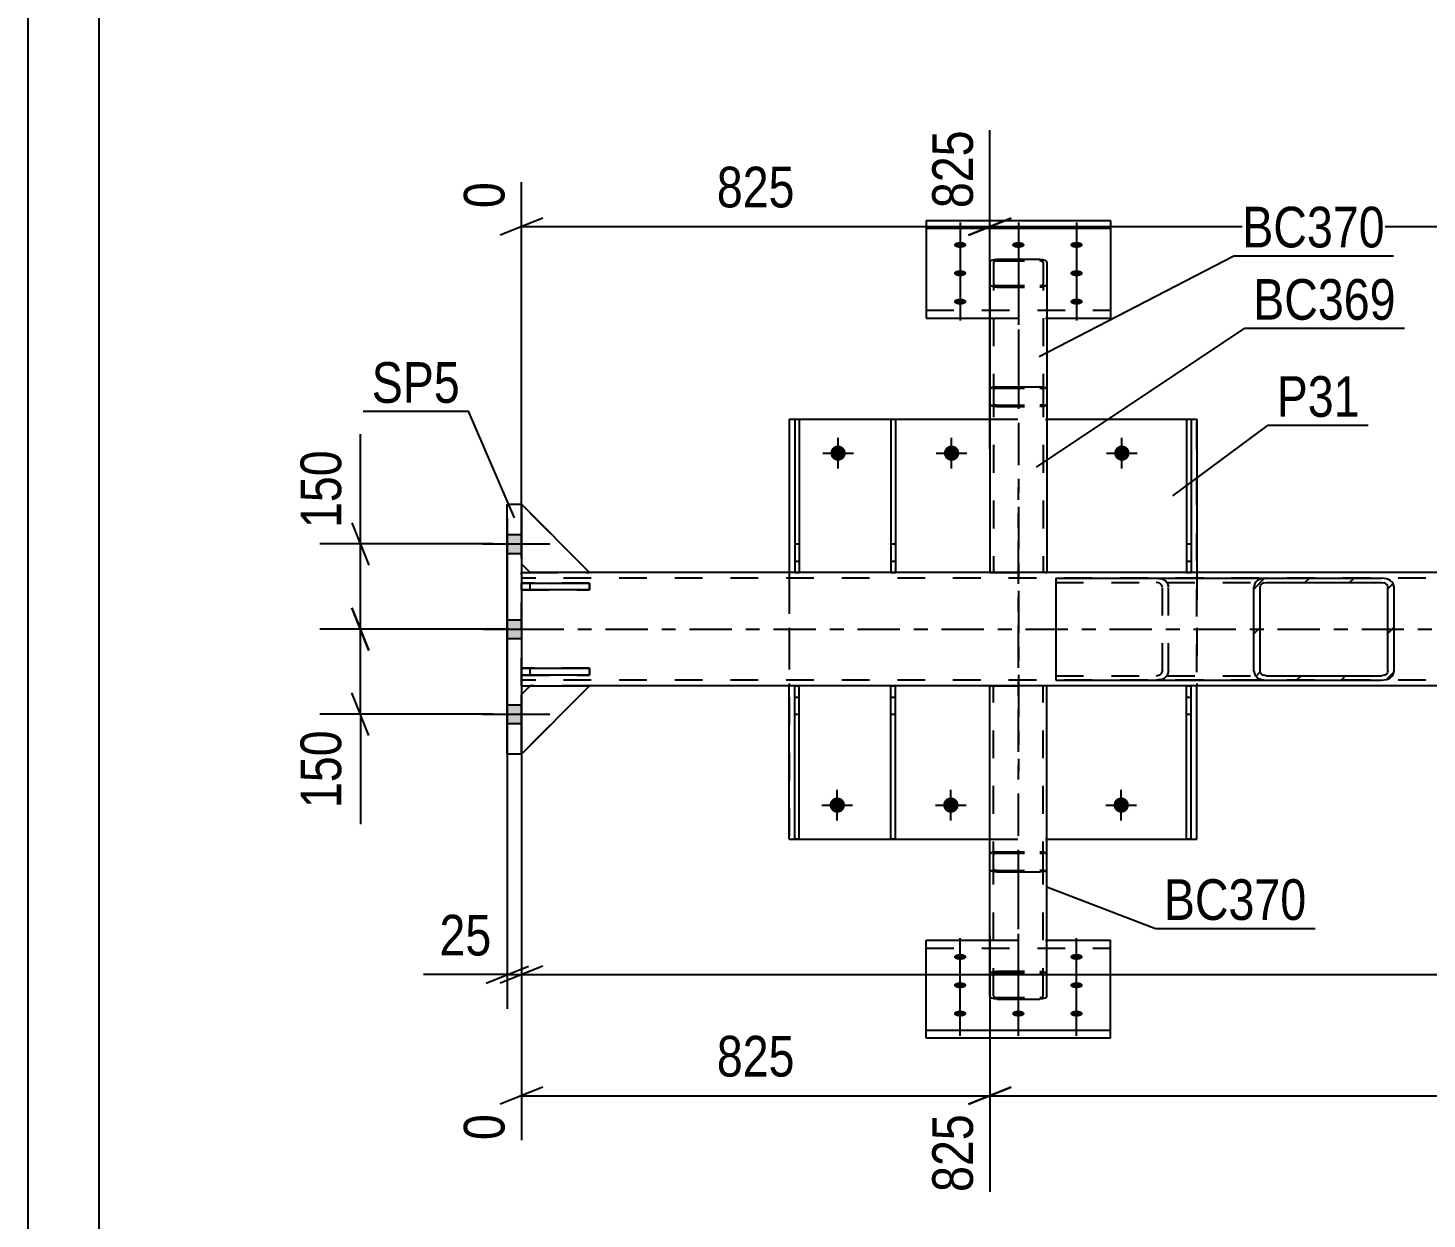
# Model space of a CAD drawing. Header units: millimetres. Extents: x -91 to 750, y -441 to 153.
# Drawn here: x -90.8 to 7.8, y -263 to -179.1 of the extents above; entities that cross this region are included whole.
import ezdxf

# ---------------------------------------------------------------- set-up
doc = ezdxf.new("R2010")
doc.units = ezdxf.units.MM
doc.linetypes.add('DXK_LINE_DOT2', pattern=[3.9198, 1.9599, -1.9599])
doc.linetypes.add('DXK_LINE_DOT3', pattern=[5.9187, 2.979, -0.9799, 0.9799, -0.9799])
doc.styles.add('Arial Narrow', font='ARIALN.TTF', dxfattribs={"height": 0.2})

# ---------------------------------------------------------------- blocks, each defined once
blk = doc.blocks.new('Unknown-761553909-1135')
at = {"color": 5, "linetype": 'Continuous'}
for p, q in [((-90.768, 153.393), (-90.768, -440.607)), ((-85.768, 148.393), (-85.768, -435.607))]:
    blk.add_line(p, q, dxfattribs=at)
blk = doc.blocks.new('Part-761553909-2350 - 2209')
at = {"color": 2, "linetype": 'Continuous'}
for p, q in [((-37.152, -206.64), (-37.152, -206.64)), ((-37.152, -206.64), (-37.152, -217.44)), ((-37.152, -206.64), (-36.752, -206.64)), ((-36.432, -206.64), (-29.973, -206.64)), ((-29.653, -206.64), (-23, -206.64)), ((-19, -206.64), (-9.153, -206.64)), ((-8.833, -206.64), (-8.433, -206.64)), ((-8.433, -206.64), (-8.433, -217.44)), ((-37.152, -236.24), (-37.152, -225.44)), ((-8.433, -236.24), (-8.433, -225.44)), ((-37.152, -236.24), (-37.152, -236.24)), ((-37.152, -236.24), (-36.752, -236.24)), ((-36.432, -236.24), (-29.973, -236.24)), ((-29.653, -236.24), (-23, -236.24)), ((-19, -236.24), (-9.153, -236.24)), ((-8.833, -236.24), (-8.433, -236.24))]:
    blk.add_line(p, q, dxfattribs=at)
at = {"color": 7, "linetype": 'DXK_LINE_DOT2'}
for p, q in [((-37.152, -206.64), (-37.152, -236.24)), ((-37.152, -206.64), (-37.152, -206.64)), ((-36.752, -206.64), (-36.432, -206.64)), ((-29.973, -206.64), (-29.653, -206.64)), ((-23, -206.64), (-19, -206.64)), ((-9.153, -206.64), (-8.833, -206.64)), ((-8.433, -236.24), (-8.433, -206.64)), ((-37.152, -217.44), (-37.152, -225.44)), ((-8.433, -217.44), (-8.433, -225.44)), ((-37.152, -236.24), (-37.152, -236.24)), ((-36.752, -236.24), (-36.432, -236.24)), ((-29.973, -236.24), (-29.653, -236.24)), ((-23, -236.24), (-19, -236.24)), ((-9.153, -236.24), (-8.833, -236.24))]:
    blk.add_line(p, q, dxfattribs=at)
blk = doc.blocks.new('Bolt-761553909-2212 - 2209')
at = {"linetype": 'Continuous'}
for points in [[(-33.702, -208.5, -1), (-33.702, -209.58, -1)], [(-25.702, -208.5, -1), (-25.702, -209.58, -1)], [(-13.702, -208.5, -1), (-13.702, -209.58, -1)]]:
    blk.add_hatch(color=1, dxfattribs=at).paths.add_polyline_path(points)
at = {"color": 1, "linetype": 'Continuous'}
for p, q in [((-33.702, -210.12), (-33.702, -207.96)), ((-25.702, -210.12), (-25.702, -207.96)), ((-13.702, -210.12), (-13.702, -207.96)), ((-34.782, -209.04), (-32.622, -209.04)), ((-26.782, -209.04), (-24.622, -209.04)), ((-14.782, -209.04), (-12.622, -209.04))]:
    blk.add_line(p, q, dxfattribs=at)
blk = doc.blocks.new('Bolt-761553909-2216 - 2209')
at = {"linetype": 'Continuous'}
for points in [[(-56, -216.1), (-56, -214.78), (-57, -214.78), (-57, -216.1)], [(-56, -216.1), (-56, -214.78), (-57, -214.78), (-57, -216.1)], [(-56, -216.1), (-56, -214.78), (-57, -214.78), (-57, -216.1)], [(-56, -216.1), (-56, -214.78), (-57, -214.78), (-57, -216.1)], [(-56, -222.1), (-56, -220.78), (-57, -220.78), (-57, -222.1)], [(-56, -222.1), (-56, -220.78), (-57, -220.78), (-57, -222.1)], [(-56, -228.1), (-56, -226.78), (-57, -226.78), (-57, -228.1)], [(-56, -228.1), (-56, -226.78), (-57, -226.78), (-57, -228.1)], [(-56, -228.1), (-56, -226.78), (-57, -226.78), (-57, -228.1)], [(-56, -228.1), (-56, -226.78), (-57, -226.78), (-57, -228.1)]]:
    blk.add_hatch(color=1, dxfattribs=at).paths.add_polyline_path(points)
at = {"color": 1, "linetype": 'Continuous'}
for p, q in [((-57, -214.78), (-56, -214.78)), ((-57, -214.78), (-56, -214.78)), ((-57, -214.78), (-56, -214.78)), ((-57, -214.78), (-56, -214.78)), ((-58.76, -215.44), (-54, -215.44)), ((-58.76, -215.44), (-54, -215.44)), ((-58.76, -215.44), (-54, -215.44)), ((-58.76, -215.44), (-54, -215.44)), ((-57, -216.1), (-56, -216.1)), ((-57, -216.1), (-56, -216.1)), ((-57, -216.1), (-56, -216.1)), ((-57, -216.1), (-56, -216.1)), ((-58.76, -221.44), (-54, -221.44)), ((-58.76, -221.44), (-54, -221.44)), ((-57, -220.78), (-56, -220.78)), ((-57, -220.78), (-56, -220.78)), ((-57, -222.1), (-56, -222.1)), ((-57, -222.1), (-56, -222.1)), ((-58.76, -227.44), (-54, -227.44)), ((-58.76, -227.44), (-54, -227.44)), ((-58.76, -227.44), (-54, -227.44)), ((-58.76, -227.44), (-54, -227.44)), ((-57, -226.78), (-56, -226.78)), ((-57, -226.78), (-56, -226.78)), ((-57, -226.78), (-56, -226.78)), ((-57, -226.78), (-56, -226.78)), ((-57, -228.1), (-56, -228.1)), ((-57, -228.1), (-56, -228.1)), ((-57, -228.1), (-56, -228.1)), ((-57, -228.1), (-56, -228.1))]:
    blk.add_line(p, q, dxfattribs=at)
blk = doc.blocks.new('Part-761553909-2290 - 2209')
at = {"color": 2, "linetype": 'Continuous'}
for p, q in [((-27.5, -243.366), (-23, -243.366)), ((-27.5, -250.26), (-27.5, -243.366)), ((-19, -243.366), (-14.5, -243.366)), ((-14.5, -250.26), (-14.5, -243.366)), ((-27.5, -249.701), (-14.5, -249.701)), ((-14.5, -250.26), (-27.5, -250.26))]:
    blk.add_line(p, q, dxfattribs=at)
at = {"color": 7, "linetype": 'DXK_LINE_DOT2'}
for p, q in [((-23, -243.366), (-19, -243.366)), ((-27.5, -243.924), (-14.5, -243.924))]:
    blk.add_line(p, q, dxfattribs=at)
blk = doc.blocks.new('Part-761553909-2365 - 2209')
at = {"color": 7, "linetype": 'DXK_LINE_DOT3'}
blk.add_line((-21, -195.059), (-21, -231.44), dxfattribs=at)
at = {"color": 2, "linetype": 'Continuous'}
for p, q in [((-23, -204.538), (-22.963, -204.475)), ((-23, -204.538), (-23, -217.44)), ((-22.963, -204.475), (-22.859, -204.421)), ((-22.859, -204.421), (-22.704, -204.385)), ((-22.704, -204.385), (-22.52, -204.373)), ((-22.52, -204.373), (-19.48, -204.373)), ((-19.48, -204.373), (-19.296, -204.385)), ((-19.296, -204.385), (-19.141, -204.421)), ((-19.141, -204.421), (-19.037, -204.475)), ((-19.037, -204.475), (-19, -204.538)), ((-19, -204.538), (-19, -217.44))]:
    blk.add_line(p, q, dxfattribs=at)
at = {"color": 7, "linetype": 'DXK_LINE_DOT2'}
for p, q in [((-22.742, -204.506), (-22.76, -204.538)), ((-22.76, -204.538), (-22.76, -217.44)), ((-22.69, -204.479), (-22.742, -204.506)), ((-22.612, -204.462), (-22.69, -204.479)), ((-22.52, -204.455), (-22.612, -204.462)), ((-22.52, -204.455), (-19.48, -204.455)), ((-19.388, -204.462), (-19.48, -204.455)), ((-19.31, -204.479), (-19.388, -204.462)), ((-19.258, -204.506), (-19.31, -204.479)), ((-19.24, -204.538), (-19.258, -204.506)), ((-19.24, -204.538), (-19.24, -217.44)), ((-22.963, -205.643), (-23, -205.58)), ((-22.859, -205.696), (-22.963, -205.643)), ((-22.704, -205.732), (-22.859, -205.696)), ((-22.76, -205.58), (-22.742, -205.611)), ((-22.742, -205.611), (-22.69, -205.638)), ((-22.52, -205.744), (-22.704, -205.732)), ((-22.69, -205.638), (-22.612, -205.656)), ((-22.612, -205.656), (-22.52, -205.662)), ((-22.52, -205.662), (-19.48, -205.662)), ((-22.52, -205.744), (-19.48, -205.744)), ((-19.48, -205.662), (-19.388, -205.656)), ((-19.296, -205.732), (-19.48, -205.744)), ((-19.388, -205.656), (-19.31, -205.638)), ((-19.31, -205.638), (-19.296, -205.631)), ((-19.296, -205.631), (-19.258, -205.611)), ((-19.141, -205.696), (-19.296, -205.732)), ((-19.258, -205.611), (-19.24, -205.58)), ((-19.037, -205.643), (-19.141, -205.696)), ((-19, -205.58), (-19.037, -205.643)), ((-23, -217.44), (-19, -217.44))]:
    blk.add_line(p, q, dxfattribs=at)
blk = doc.blocks.new('Part-761553909-2375 - 2209')
at = {"color": 7, "linetype": 'DXK_LINE_DOT3'}
blk.add_line((-21, -247.84), (-21, -211.44), dxfattribs=at)
at = {"color": 2, "linetype": 'Continuous'}
for p, q in [((-23, -238.372), (-23, -225.44)), ((-19, -238.372), (-19, -225.44)), ((-22.963, -238.436), (-23, -238.372)), ((-22.859, -238.491), (-22.963, -238.436)), ((-22.704, -238.527), (-22.859, -238.491)), ((-19.141, -238.491), (-19.296, -238.527)), ((-19.037, -238.436), (-19.141, -238.491)), ((-19, -238.372), (-19.037, -238.436)), ((-22.52, -238.54), (-22.704, -238.527)), ((-22.52, -238.54), (-19.48, -238.54)), ((-19.296, -238.527), (-19.48, -238.54))]:
    blk.add_line(p, q, dxfattribs=at)
at = {"color": 7, "linetype": 'DXK_LINE_DOT2'}
for p, q in [((-23, -225.44), (-19, -225.44)), ((-22.76, -238.372), (-22.76, -225.44)), ((-19.24, -238.372), (-19.24, -225.44)), ((-23, -237.308), (-22.963, -237.243)), ((-22.963, -237.243), (-22.859, -237.189)), ((-22.859, -237.189), (-22.704, -237.152)), ((-22.742, -237.275), (-22.76, -237.308)), ((-22.69, -237.248), (-22.742, -237.275)), ((-22.704, -237.152), (-22.52, -237.14)), ((-22.612, -237.23), (-22.69, -237.248)), ((-22.52, -237.224), (-22.612, -237.23)), ((-22.52, -237.14), (-19.48, -237.14)), ((-22.52, -237.224), (-19.48, -237.224)), ((-19.48, -237.14), (-19.296, -237.152)), ((-19.388, -237.23), (-19.48, -237.224)), ((-19.31, -237.248), (-19.388, -237.23)), ((-19.258, -237.275), (-19.31, -237.248)), ((-19.296, -237.152), (-19.141, -237.189)), ((-19.24, -237.308), (-19.258, -237.275)), ((-19.141, -237.189), (-19.037, -237.243)), ((-19.037, -237.243), (-19, -237.308)), ((-22.76, -238.372), (-22.742, -238.404)), ((-22.742, -238.404), (-22.69, -238.431)), ((-22.69, -238.431), (-22.612, -238.449)), ((-22.612, -238.449), (-22.52, -238.456)), ((-22.52, -238.456), (-19.48, -238.456)), ((-19.48, -238.456), (-19.388, -238.449)), ((-19.388, -238.449), (-19.31, -238.431)), ((-19.31, -238.431), (-19.258, -238.404)), ((-19.258, -238.404), (-19.24, -238.372))]:
    blk.add_line(p, q, dxfattribs=at)
blk = doc.blocks.new('Bolt-761553909-2238 - 2209')
at = {"linetype": 'Continuous'}
for points in [[(-25.1, -194.15), (-25.009, -194.155), (-24.921, -194.169), (-24.841, -194.191), (-24.773, -194.221), (-24.719, -194.257), (-24.682, -194.298), (-24.662, -194.342), (-24.662, -194.387), (-24.682, -194.431), (-24.719, -194.472), (-24.773, -194.508), (-24.841, -194.538), (-24.921, -194.561), (-25.009, -194.574), (-25.1, -194.579), (-25.191, -194.574), (-25.279, -194.561), (-25.359, -194.538), (-25.427, -194.508), (-25.481, -194.472), (-25.518, -194.431), (-25.538, -194.387), (-25.538, -194.342), (-25.518, -194.298), (-25.481, -194.257), (-25.427, -194.221), (-25.359, -194.191), (-25.279, -194.169), (-25.191, -194.155)], [(-21, -194.15), (-20.909, -194.155), (-20.821, -194.169), (-20.741, -194.191), (-20.673, -194.221), (-20.619, -194.257), (-20.582, -194.298), (-20.562, -194.342), (-20.562, -194.387), (-20.582, -194.431), (-20.619, -194.472), (-20.673, -194.508), (-20.741, -194.538), (-20.821, -194.561), (-20.909, -194.574), (-21, -194.579), (-21.091, -194.574), (-21.179, -194.561), (-21.259, -194.538), (-21.327, -194.508), (-21.381, -194.472), (-21.418, -194.431), (-21.438, -194.387), (-21.438, -194.342), (-21.418, -194.298), (-21.381, -194.257), (-21.327, -194.221), (-21.259, -194.191), (-21.179, -194.169), (-21.091, -194.155)], [(-16.9, -194.15), (-16.809, -194.155), (-16.721, -194.169), (-16.641, -194.191), (-16.573, -194.221), (-16.519, -194.257), (-16.482, -194.298), (-16.462, -194.342), (-16.462, -194.387), (-16.482, -194.431), (-16.519, -194.472), (-16.573, -194.508), (-16.641, -194.538), (-16.721, -194.561), (-16.809, -194.574), (-16.9, -194.579), (-16.991, -194.574), (-17.079, -194.561), (-17.159, -194.538), (-17.227, -194.508), (-17.281, -194.472), (-17.318, -194.431), (-17.338, -194.387), (-17.338, -194.342), (-17.318, -194.298), (-17.281, -194.257), (-17.227, -194.221), (-17.159, -194.191), (-17.079, -194.169), (-16.991, -194.155)], [(-25.1, -196.149), (-25.009, -196.154), (-24.921, -196.168), (-24.841, -196.19), (-24.773, -196.22), (-24.719, -196.256), (-24.682, -196.297), (-24.662, -196.341), (-24.662, -196.386), (-24.682, -196.43), (-24.719, -196.471), (-24.773, -196.507), (-24.841, -196.537), (-24.921, -196.56), (-25.009, -196.574), (-25.1, -196.578), (-25.191, -196.574), (-25.279, -196.56), (-25.359, -196.537), (-25.427, -196.507), (-25.481, -196.471), (-25.518, -196.43), (-25.538, -196.386), (-25.538, -196.341), (-25.518, -196.297), (-25.481, -196.256), (-25.427, -196.22), (-25.359, -196.19), (-25.279, -196.168), (-25.191, -196.154)], [(-16.9, -196.149), (-16.809, -196.154), (-16.721, -196.168), (-16.641, -196.19), (-16.573, -196.22), (-16.519, -196.256), (-16.482, -196.297), (-16.462, -196.341), (-16.462, -196.386), (-16.482, -196.43), (-16.519, -196.471), (-16.573, -196.507), (-16.641, -196.537), (-16.721, -196.56), (-16.809, -196.574), (-16.9, -196.578), (-16.991, -196.574), (-17.079, -196.56), (-17.159, -196.537), (-17.227, -196.507), (-17.281, -196.471), (-17.318, -196.43), (-17.338, -196.386), (-17.338, -196.341), (-17.318, -196.297), (-17.281, -196.256), (-17.227, -196.22), (-17.159, -196.19), (-17.079, -196.168), (-16.991, -196.154)], [(-25.1, -198.148), (-25.009, -198.153), (-24.921, -198.167), (-24.841, -198.189), (-24.773, -198.219), (-24.719, -198.256), (-24.682, -198.297), (-24.662, -198.34), (-24.662, -198.385), (-24.682, -198.429), (-24.719, -198.47), (-24.773, -198.506), (-24.841, -198.536), (-24.921, -198.559), (-25.009, -198.573), (-25.1, -198.577), (-25.191, -198.573), (-25.279, -198.559), (-25.359, -198.536), (-25.427, -198.506), (-25.481, -198.47), (-25.518, -198.429), (-25.538, -198.385), (-25.538, -198.34), (-25.518, -198.297), (-25.481, -198.256), (-25.427, -198.219), (-25.359, -198.189), (-25.279, -198.167), (-25.191, -198.153)], [(-16.9, -198.148), (-16.809, -198.153), (-16.721, -198.167), (-16.641, -198.189), (-16.573, -198.219), (-16.519, -198.256), (-16.482, -198.297), (-16.462, -198.34), (-16.462, -198.385), (-16.482, -198.429), (-16.519, -198.47), (-16.573, -198.506), (-16.641, -198.536), (-16.721, -198.559), (-16.809, -198.573), (-16.9, -198.577), (-16.991, -198.573), (-17.079, -198.559), (-17.159, -198.536), (-17.227, -198.506), (-17.281, -198.47), (-17.318, -198.429), (-17.338, -198.385), (-17.338, -198.34), (-17.318, -198.297), (-17.281, -198.256), (-17.227, -198.219), (-17.159, -198.189), (-17.079, -198.167), (-16.991, -198.153)]]:
    blk.add_hatch(color=1, dxfattribs=at).paths.add_polyline_path(points)
at = {"color": 1, "linetype": 'Continuous'}
for p, q in [((-25.1, -192.793), (-25.1, -195.692)), ((-21, -192.793), (-21, -195.692)), ((-16.9, -192.793), (-16.9, -195.692)), ((-25.1, -194.792), (-25.1, -197.691)), ((-16.9, -194.792), (-16.9, -197.691)), ((-25.1, -196.791), (-25.1, -199.69)), ((-16.9, -196.791), (-16.9, -199.69))]:
    blk.add_line(p, q, dxfattribs=at)
at = {"color": 1, "linetype": 'DXK_LINE_DOT2'}
blk.add_line((-21, -196.791), (-21, -199.69), dxfattribs=at)
blk = doc.blocks.new('Part-761553909-2239 - 2209')
at = {"linetype": 'Continuous'}
h = blk.add_hatch(dxfattribs=at)
h.set_pattern_fill('', scale=0.7, style=0, pattern_type=0)
h.set_pattern_definition([(45, (4.9288, -224.9909), (-1.57154, 1.57154), [])])
h.paths.add_polyline_path([(4.593, -225.04), (4.929, -224.991), (5.214, -224.852), (5.404, -224.645), (5.471, -224.4), (5.471, -218.48), (5.404, -218.235), (5.214, -218.027), (4.929, -217.888), (4.593, -217.84), (-3.534, -217.84), (-3.87, -217.888), (-4.155, -218.027), (-4.346, -218.235), (-4.413, -218.48), (-4.413, -224.4), (-4.346, -224.645), (-4.155, -224.852), (-3.87, -224.991), (-3.534, -225.04)])
h.paths.add_polyline_path([(-3.702, -224.695), (-3.845, -224.626), (-3.94, -224.522), (-3.973, -224.4), (-3.973, -218.48), (-3.94, -218.357), (-3.845, -218.253), (-3.702, -218.184), (-3.534, -218.16), (4.593, -218.16), (4.761, -218.184), (4.903, -218.253), (4.998, -218.357), (5.032, -218.48), (5.032, -224.4), (4.998, -224.522), (4.903, -224.626), (4.761, -224.695), (4.593, -224.72), (-3.534, -224.72)])
at = {"color": 2, "linetype": 'Continuous'}
for p, q in [((-18.359, -217.84), (-18.359, -225.04)), ((-18.359, -217.84), (-3.534, -217.84)), ((-4.346, -218.235), (-4.413, -218.48)), ((-4.413, -224.4), (-4.413, -218.48)), ((-3.973, -218.48), (-3.94, -218.357)), ((-3.973, -224.4), (-3.973, -218.48)), ((-3.534, -217.84), (-3.87, -217.888)), ((-3.702, -218.184), (-3.534, -218.16)), ((-3.534, -217.84), (4.593, -217.84)), ((-3.534, -218.16), (4.593, -218.16)), ((4.929, -217.888), (4.593, -217.84)), ((4.593, -218.16), (4.761, -218.184)), ((4.998, -218.357), (5.032, -218.48)), ((5.032, -224.4), (5.032, -218.48)), ((5.471, -218.48), (5.404, -218.235)), ((5.471, -224.4), (5.471, -218.48)), ((-4.413, -224.4), (-4.346, -224.645)), ((-3.94, -224.522), (-3.973, -224.4)), ((-3.534, -224.72), (-3.702, -224.695)), ((4.761, -224.695), (4.593, -224.72)), ((5.032, -224.4), (4.998, -224.522)), ((5.404, -224.645), (5.471, -224.4)), ((-18.359, -225.04), (-3.534, -225.04)), ((-3.87, -224.991), (-3.534, -225.04)), ((-3.534, -224.72), (4.593, -224.72)), ((-3.534, -225.04), (4.593, -225.04)), ((4.593, -225.04), (4.929, -224.991))]:
    blk.add_line(p, q, dxfattribs=at)
at = {"color": 7, "linetype": 'DXK_LINE_DOT2'}
for p, q in [((-18.359, -218.16), (4.593, -218.16)), ((-11.293, -217.84), (-10.957, -217.888)), ((-11.125, -218.184), (-11.293, -218.16)), ((-10.854, -218.48), (-10.887, -218.357)), ((-10.854, -224.4), (-10.854, -218.48)), ((-10.481, -218.235), (-10.414, -218.48)), ((-10.414, -224.4), (-10.414, -218.48)), ((-3.534, -217.84), (4.593, -217.84)), ((-11.293, -224.72), (-11.125, -224.695)), ((-10.887, -224.522), (-10.854, -224.4)), ((-10.414, -224.4), (-10.481, -224.645)), ((-18.359, -224.72), (4.593, -224.72)), ((-10.957, -224.991), (-11.293, -225.04)), ((-3.534, -225.04), (4.593, -225.04))]:
    blk.add_line(p, q, dxfattribs=at)
for centre, radius, start, end in [((-11.226, -218.572), 0.401, 32.41045, 75.44527), ((-11.158, -218.664), 0.802, 32.41045, 75.44527), ((-11.226, -224.307), 0.401, 284.55473, 327.58955), ((-11.158, -224.215), 0.802, 284.55473, 327.58955)]:
    blk.add_arc(centre, radius, start, end, dxfattribs=at)
at = {"color": 2, "linetype": 'Continuous'}
for centre, radius, start, end in [((-3.669, -218.664), 0.802, 104.55473, 147.58955), ((-3.601, -218.572), 0.401, 104.55473, 147.58955), ((4.66, -218.572), 0.401, 32.41045, 75.44527), ((4.727, -218.664), 0.802, 32.41045, 75.44527), ((-3.669, -224.215), 0.802, 212.41045, 255.44527), ((-3.601, -224.307), 0.401, 212.41045, 255.44527), ((4.66, -224.307), 0.401, 284.55473, 327.58955), ((4.727, -224.215), 0.802, 284.55473, 327.58955)]:
    blk.add_arc(centre, radius, start, end, dxfattribs=at)
blk = doc.blocks.new('Part-761553909-2399 - 2209')
at = {"color": 7, "linetype": 'DXK_LINE_DOT2'}
for p, q in [((-55.999, -226.04), (-55.399, -225.44)), ((-51.199, -225.44), (-55.999, -230.24)), ((-55.399, -225.44), (-51.199, -225.44)), ((-55.999, -230.24), (-55.999, -226.04))]:
    blk.add_line(p, q, dxfattribs=at)
blk = doc.blocks.new('Part-761553909-2256 - 2209')
at = {"color": 2, "linetype": 'Continuous'}
for p, q in [((-9.153, -236.24), (-9.153, -225.44)), ((-8.833, -236.24), (-8.833, -225.44)), ((-9.153, -227.44), (-8.833, -227.44)), ((-8.833, -236.24), (-9.153, -236.24))]:
    blk.add_line(p, q, dxfattribs=at)
at = {"color": 7, "linetype": 'DXK_LINE_DOT2'}
for p, q in [((-9.153, -225.44), (-8.833, -225.44)), ((-9.153, -226.24), (-8.833, -226.24))]:
    blk.add_line(p, q, dxfattribs=at)
blk = doc.blocks.new('Part-761553909-2312 - 2209')
at = {"color": 2, "linetype": 'Continuous'}
for p, q in [((-57, -212.64), (-56, -212.64)), ((-57, -230.24), (-57, -212.64)), ((-56, -212.64), (-56, -230.24)), ((-56, -230.24), (-57, -230.24))]:
    blk.add_line(p, q, dxfattribs=at)
blk = doc.blocks.new('Part-761553909-2370 - 2209')
at = {"color": 2, "linetype": 'Continuous'}
for p, q in [((-23, -195.613), (-22.963, -195.522)), ((-23, -195.613), (-23, -204.538)), ((-22.963, -195.522), (-22.859, -195.445)), ((-22.859, -195.445), (-22.704, -195.394)), ((-22.704, -195.394), (-22.52, -195.376)), ((-22.52, -195.376), (-19.48, -195.376)), ((-19.48, -195.376), (-19.296, -195.394)), ((-19.296, -195.394), (-19.141, -195.445)), ((-19.141, -195.445), (-19.037, -195.522)), ((-19.037, -195.522), (-19, -195.613)), ((-19, -195.613), (-19, -204.538)), ((-22.963, -204.473), (-23, -204.536)), ((-22.859, -204.419), (-22.963, -204.473)), ((-22.704, -204.383), (-22.859, -204.419)), ((-22.52, -204.371), (-22.704, -204.383)), ((-22.52, -204.371), (-19.48, -204.371)), ((-19.296, -204.383), (-19.48, -204.371)), ((-19.141, -204.419), (-19.296, -204.383)), ((-19.037, -204.473), (-19.141, -204.419)), ((-19, -204.536), (-19.037, -204.473))]:
    blk.add_line(p, q, dxfattribs=at)
at = {"color": 7, "linetype": 'DXK_LINE_DOT2'}
for p, q in [((-22.742, -195.568), (-22.76, -195.613)), ((-22.76, -195.613), (-22.76, -205.581)), ((-22.69, -195.529), (-22.742, -195.568)), ((-22.612, -195.503), (-22.69, -195.529)), ((-22.52, -195.494), (-22.612, -195.503)), ((-22.52, -195.494), (-19.48, -195.494)), ((-19.388, -195.503), (-19.48, -195.494)), ((-19.31, -195.529), (-19.388, -195.503)), ((-19.258, -195.568), (-19.31, -195.529)), ((-19.24, -195.613), (-19.258, -195.568)), ((-19.24, -195.613), (-19.24, -205.581)), ((-22.963, -197.205), (-23, -197.114)), ((-22.76, -197.114), (-22.742, -197.16)), ((-19.258, -197.16), (-19.24, -197.114)), ((-19, -197.114), (-19.037, -197.205)), ((-22.859, -197.282), (-22.963, -197.205)), ((-22.704, -197.334), (-22.859, -197.282)), ((-22.742, -197.16), (-22.69, -197.198)), ((-22.52, -197.352), (-22.704, -197.334)), ((-22.69, -197.198), (-22.612, -197.224)), ((-22.612, -197.224), (-22.52, -197.233)), ((-22.52, -197.233), (-19.48, -197.233)), ((-22.52, -197.352), (-19.48, -197.352)), ((-19.48, -197.233), (-19.388, -197.224)), ((-19.296, -197.334), (-19.48, -197.352)), ((-19.388, -197.224), (-19.31, -197.198)), ((-19.31, -197.198), (-19.296, -197.188)), ((-19.296, -197.188), (-19.258, -197.16)), ((-19.141, -197.282), (-19.296, -197.334)), ((-19.037, -197.205), (-19.141, -197.282)), ((-23, -204.538), (-23, -205.581)), ((-22.76, -204.536), (-22.742, -204.504)), ((-22.742, -204.504), (-22.69, -204.478)), ((-22.69, -204.478), (-22.612, -204.46)), ((-22.612, -204.46), (-22.52, -204.453)), ((-22.52, -204.453), (-19.48, -204.453)), ((-19.48, -204.453), (-19.388, -204.46)), ((-19.388, -204.46), (-19.31, -204.478)), ((-19.31, -204.478), (-19.296, -204.485)), ((-19.296, -204.485), (-19.258, -204.504)), ((-19.258, -204.504), (-19.24, -204.536)), ((-19, -204.538), (-19, -205.581)), ((-23, -205.581), (-22.963, -205.645)), ((-22.963, -205.645), (-22.859, -205.698)), ((-22.859, -205.698), (-22.704, -205.734)), ((-22.742, -205.613), (-22.76, -205.581)), ((-22.69, -205.64), (-22.742, -205.613)), ((-22.704, -205.734), (-22.52, -205.746)), ((-22.612, -205.658), (-22.69, -205.64)), ((-22.52, -205.664), (-22.612, -205.658)), ((-22.52, -205.664), (-19.48, -205.664)), ((-22.52, -205.746), (-19.48, -205.746)), ((-19.388, -205.658), (-19.48, -205.664)), ((-19.48, -205.746), (-19.296, -205.734)), ((-19.31, -205.64), (-19.388, -205.658)), ((-19.258, -205.613), (-19.31, -205.64)), ((-19.296, -205.734), (-19.141, -205.698)), ((-19.24, -205.581), (-19.258, -205.613)), ((-19.141, -205.698), (-19.037, -205.645)), ((-19.037, -205.645), (-19, -205.581))]:
    blk.add_line(p, q, dxfattribs=at)
at = {"color": 7, "linetype": 'DXK_LINE_DOT3'}
blk.add_line((-21, -196.364), (-21, -205.059), dxfattribs=at)
blk = doc.blocks.new('Part-761553909-2380 - 2209')
at = {"color": 7, "linetype": 'DXK_LINE_DOT2'}
for p, q in [((-22.963, -237.24), (-23, -237.304)), ((-23, -238.367), (-23, -237.304)), ((-22.859, -237.186), (-22.963, -237.24)), ((-22.704, -237.149), (-22.859, -237.186)), ((-22.76, -237.304), (-22.742, -237.272)), ((-22.76, -247.284), (-22.76, -237.304)), ((-22.742, -237.272), (-22.69, -237.245)), ((-22.52, -237.137), (-22.704, -237.149)), ((-22.69, -237.245), (-22.612, -237.227)), ((-22.612, -237.227), (-22.52, -237.22)), ((-22.52, -237.137), (-19.48, -237.137)), ((-22.52, -237.22), (-19.48, -237.22)), ((-19.296, -237.149), (-19.48, -237.137)), ((-19.48, -237.22), (-19.388, -237.227)), ((-19.388, -237.227), (-19.31, -237.245)), ((-19.31, -237.245), (-19.258, -237.272)), ((-19.141, -237.186), (-19.296, -237.149)), ((-19.258, -237.272), (-19.24, -237.304)), ((-19.24, -247.284), (-19.24, -237.304)), ((-19.037, -237.24), (-19.141, -237.186)), ((-19, -237.304), (-19.037, -237.24)), ((-19, -238.372), (-19, -237.304)), ((-23, -238.367), (-23, -238.372)), ((-23, -238.372), (-23, -238.367)), ((-23, -238.367), (-22.963, -238.431)), ((-22.963, -238.431), (-22.859, -238.486)), ((-22.859, -238.486), (-22.704, -238.522)), ((-22.742, -238.399), (-22.76, -238.367)), ((-22.69, -238.426), (-22.742, -238.399)), ((-22.612, -238.444), (-22.69, -238.426)), ((-22.52, -238.451), (-22.612, -238.444)), ((-22.52, -238.451), (-19.48, -238.451)), ((-19.388, -238.444), (-19.48, -238.451)), ((-19.31, -238.426), (-19.388, -238.444)), ((-19.258, -238.399), (-19.31, -238.426)), ((-19.296, -238.522), (-19.141, -238.486)), ((-19.24, -238.367), (-19.258, -238.399)), ((-19.141, -238.486), (-19.037, -238.431)), ((-19.037, -238.431), (-19, -238.367)), ((-22.704, -238.522), (-22.52, -238.535)), ((-22.52, -238.535), (-19.48, -238.535)), ((-19.48, -238.535), (-19.296, -238.522)), ((-23, -245.783), (-22.963, -245.692)), ((-22.963, -245.692), (-22.859, -245.616)), ((-22.859, -245.616), (-22.704, -245.564)), ((-22.742, -245.738), (-22.76, -245.783)), ((-22.69, -245.699), (-22.742, -245.738)), ((-22.704, -245.564), (-22.52, -245.546)), ((-22.612, -245.674), (-22.69, -245.699)), ((-22.52, -245.665), (-22.612, -245.674)), ((-22.52, -245.546), (-19.48, -245.546)), ((-22.52, -245.665), (-19.48, -245.665)), ((-19.48, -245.546), (-19.296, -245.564)), ((-19.388, -245.674), (-19.48, -245.665)), ((-19.31, -245.699), (-19.388, -245.674)), ((-19.31, -245.699), (-19.296, -245.71)), ((-19.296, -245.564), (-19.141, -245.616)), ((-19.296, -245.71), (-19.258, -245.738)), ((-19.24, -245.783), (-19.258, -245.738)), ((-19.141, -245.616), (-19.037, -245.692)), ((-19.037, -245.692), (-19, -245.783)), ((-22.76, -247.284), (-22.742, -247.329)), ((-22.742, -247.329), (-22.69, -247.368)), ((-22.69, -247.368), (-22.612, -247.393)), ((-19.388, -247.393), (-19.31, -247.368)), ((-19.31, -247.368), (-19.258, -247.329)), ((-19.258, -247.329), (-19.24, -247.284)), ((-22.612, -247.393), (-22.52, -247.402)), ((-22.52, -247.402), (-19.48, -247.402)), ((-19.48, -247.402), (-19.388, -247.393))]:
    blk.add_line(p, q, dxfattribs=at)
at = {"color": 2, "linetype": 'Continuous'}
for p, q in [((-23, -247.284), (-23, -238.372)), ((-19, -247.284), (-19, -238.372)), ((-22.963, -247.375), (-23, -247.284)), ((-22.859, -247.452), (-22.963, -247.375)), ((-19.037, -247.375), (-19.141, -247.452)), ((-19, -247.284), (-19.037, -247.375)), ((-22.704, -247.503), (-22.859, -247.452)), ((-22.52, -247.521), (-22.704, -247.503)), ((-22.52, -247.521), (-19.48, -247.521)), ((-19.296, -247.503), (-19.48, -247.521)), ((-19.141, -247.452), (-19.296, -247.503))]:
    blk.add_line(p, q, dxfattribs=at)
at = {"color": 7, "linetype": 'DXK_LINE_DOT3'}
blk.add_line((-21, -246.534), (-21, -237.836), dxfattribs=at)
blk = doc.blocks.new('Part-761553909-2387 - 2209')
at = {"color": 7, "linetype": 'DXK_LINE_DOT2'}
for p, q in [((-51.2, -218.2), (-56, -218.2)), ((-56, -218.2), (-56, -218.68)), ((-56, -218.68), (-51.2, -218.68)), ((-55.4, -218.68), (-55.4, -218.2)), ((-51.2, -218.68), (-51.2, -218.2))]:
    blk.add_line(p, q, dxfattribs=at)
blk = doc.blocks.new('Part-761553909-2389 - 2209')
at = {"color": 2, "linetype": 'Continuous'}
for p, q in [((-56, -218.2), (-51.2, -218.2)), ((-56, -218.68), (-56, -218.2)), ((-51.2, -218.68), (-56, -218.68)), ((-51.2, -218.2), (-51.2, -218.68))]:
    blk.add_line(p, q, dxfattribs=at)
at = {"color": 7, "linetype": 'DXK_LINE_DOT2'}
blk.add_line((-55.4, -218.68), (-55.4, -218.2), dxfattribs=at)
blk = doc.blocks.new('Part-761553909-2393 - 2209')
at = {"color": 7, "linetype": 'DXK_LINE_DOT2'}
for p, q in [((-55.999, -226.04), (-55.399, -225.44)), ((-51.199, -225.44), (-55.999, -230.24)), ((-55.399, -225.44), (-51.199, -225.44)), ((-55.999, -230.24), (-55.999, -226.04))]:
    blk.add_line(p, q, dxfattribs=at)
blk = doc.blocks.new('Part-761553909-2396 - 2209')
at = {"color": 2, "linetype": 'Continuous'}
for p, q in [((-55.999, -226.04), (-55.399, -225.44)), ((-51.199, -225.44), (-55.999, -230.24)), ((-55.399, -225.44), (-51.199, -225.44)), ((-55.999, -230.24), (-55.999, -226.04))]:
    blk.add_line(p, q, dxfattribs=at)
blk = doc.blocks.new('Part-761553909-2381 - 2209')
at = {"color": 2, "linetype": 'Continuous'}
for p, q in [((-27.5, -192.635), (-14.5, -192.635)), ((-27.5, -192.635), (-27.5, -199.533)), ((-14.5, -192.635), (-14.5, -199.533)), ((-27.5, -193.194), (-14.5, -193.194)), ((-27.5, -199.533), (-23, -199.533)), ((-19, -199.533), (-14.5, -199.533))]:
    blk.add_line(p, q, dxfattribs=at)
at = {"color": 7, "linetype": 'DXK_LINE_DOT2'}
for p, q in [((-27.5, -198.974), (-14.5, -198.974)), ((-23, -199.533), (-19, -199.533))]:
    blk.add_line(p, q, dxfattribs=at)
blk = doc.blocks.new('Part-761553909-2384 - 2209')
at = {"color": 7, "linetype": 'DXK_LINE_DOT2'}
for p, q in [((-51.199, -217.44), (-55.999, -212.64)), ((-55.999, -212.64), (-55.999, -216.84)), ((-55.999, -216.84), (-55.399, -217.44)), ((-55.399, -217.44), (-51.199, -217.44))]:
    blk.add_line(p, q, dxfattribs=at)
blk = doc.blocks.new('Part-761553909-2388 - 2209')
at = {"color": 7, "linetype": 'DXK_LINE_DOT2'}
for p, q in [((-51.2, -224.2), (-56, -224.2)), ((-56, -224.2), (-56, -224.68)), ((-56, -224.68), (-51.2, -224.68)), ((-55.4, -224.68), (-55.4, -224.2)), ((-51.2, -224.68), (-51.2, -224.2))]:
    blk.add_line(p, q, dxfattribs=at)
blk = doc.blocks.new('Part-761553909-2402 - 2209')
at = {"color": 7, "linetype": 'DXK_LINE_DOT2'}
for p, q in [((-51.199, -217.44), (-55.999, -212.64)), ((-55.999, -212.64), (-55.999, -216.84)), ((-55.999, -216.84), (-55.399, -217.44)), ((-55.399, -217.44), (-51.199, -217.44))]:
    blk.add_line(p, q, dxfattribs=at)
blk = doc.blocks.new('Part-761553909-2405 - 2209')
at = {"color": 2, "linetype": 'Continuous'}
for p, q in [((-51.199, -217.44), (-55.999, -212.64)), ((-55.999, -212.64), (-55.999, -216.84)), ((-55.999, -216.84), (-55.399, -217.44)), ((-51.199, -217.44), (-55.399, -217.44))]:
    blk.add_line(p, q, dxfattribs=at)
blk = doc.blocks.new('Part-761553909-2440 - 2209')
at = {"color": 2, "linetype": 'Continuous'}
for p, q in [((-56, -217.44), (-55.399, -217.44)), ((673.2, -217.44), (-51.199, -217.44)), ((-56, -225.44), (-55.399, -225.44)), ((673.2, -225.44), (-51.199, -225.44))]:
    blk.add_line(p, q, dxfattribs=at)
at = {"color": 7, "linetype": 'DXK_LINE_DOT2'}
for p, q in [((-56, -225.44), (-56, -217.44)), ((-51.199, -217.44), (-55.399, -217.44)), ((678, -217.84), (-56, -217.84)), ((678, -225.04), (-56, -225.04)), ((-51.199, -225.44), (-55.399, -225.44))]:
    blk.add_line(p, q, dxfattribs=at)
at = {"color": 7, "linetype": 'DXK_LINE_DOT3'}
blk.add_line((-56, -221.44), (678, -221.44), dxfattribs=at)
blk = doc.blocks.new('Part-761553909-2450 - 2209')
at = {"color": 2, "linetype": 'Continuous'}
for p, q in [((-56, -224.2), (-51.2, -224.2)), ((-56, -224.68), (-56, -224.2)), ((-51.2, -224.68), (-56, -224.68)), ((-51.2, -224.2), (-51.2, -224.68))]:
    blk.add_line(p, q, dxfattribs=at)
at = {"color": 7, "linetype": 'DXK_LINE_DOT2'}
blk.add_line((-55.4, -224.68), (-55.4, -224.2), dxfattribs=at)
blk = doc.blocks.new('Part-761553909-2455 - 2209')
at = {"color": 2, "linetype": 'Continuous'}
for p, q in [((-29.973, -206.64), (-29.653, -206.64)), ((-29.973, -206.64), (-29.973, -217.44)), ((-29.653, -206.64), (-29.653, -217.44)), ((-29.973, -215.44), (-29.653, -215.44))]:
    blk.add_line(p, q, dxfattribs=at)
at = {"color": 7, "linetype": 'DXK_LINE_DOT2'}
for p, q in [((-29.973, -216.64), (-29.653, -216.64)), ((-29.973, -217.44), (-29.653, -217.44))]:
    blk.add_line(p, q, dxfattribs=at)
blk = doc.blocks.new('Part-761553909-2460 - 2209')
at = {"color": 2, "linetype": 'Continuous'}
for p, q in [((-36.752, -206.64), (-36.432, -206.64)), ((-36.752, -206.64), (-36.752, -217.44)), ((-36.432, -206.64), (-36.432, -217.44)), ((-36.752, -215.44), (-36.432, -215.44))]:
    blk.add_line(p, q, dxfattribs=at)
at = {"color": 7, "linetype": 'DXK_LINE_DOT2'}
for p, q in [((-36.752, -216.64), (-36.432, -216.64)), ((-36.752, -217.44), (-36.432, -217.44))]:
    blk.add_line(p, q, dxfattribs=at)
blk = doc.blocks.new('Part-761553909-2465 - 2209')
at = {"color": 2, "linetype": 'Continuous'}
for p, q in [((-9.153, -206.64), (-8.833, -206.64)), ((-9.153, -206.64), (-9.153, -217.44)), ((-8.833, -206.64), (-8.833, -217.44)), ((-9.153, -215.44), (-8.833, -215.44))]:
    blk.add_line(p, q, dxfattribs=at)
at = {"color": 7, "linetype": 'DXK_LINE_DOT2'}
for p, q in [((-9.153, -216.64), (-8.833, -216.64)), ((-9.153, -217.44), (-8.833, -217.44))]:
    blk.add_line(p, q, dxfattribs=at)
blk = doc.blocks.new('Part-761553909-2470 - 2209')
at = {"color": 2, "linetype": 'Continuous'}
for p, q in [((-29.973, -236.24), (-29.973, -225.44)), ((-29.653, -236.24), (-29.653, -225.44)), ((-29.973, -227.44), (-29.653, -227.44)), ((-29.653, -236.24), (-29.973, -236.24))]:
    blk.add_line(p, q, dxfattribs=at)
at = {"color": 7, "linetype": 'DXK_LINE_DOT2'}
for p, q in [((-29.973, -225.44), (-29.653, -225.44)), ((-29.973, -226.24), (-29.653, -226.24))]:
    blk.add_line(p, q, dxfattribs=at)
blk = doc.blocks.new('Part-761553909-2475 - 2209')
at = {"color": 2, "linetype": 'Continuous'}
for p, q in [((-36.752, -236.24), (-36.752, -225.44)), ((-36.432, -236.24), (-36.432, -225.44)), ((-36.752, -227.44), (-36.432, -227.44)), ((-36.432, -236.24), (-36.752, -236.24))]:
    blk.add_line(p, q, dxfattribs=at)
at = {"color": 7, "linetype": 'DXK_LINE_DOT2'}
for p, q in [((-36.752, -225.44), (-36.432, -225.44)), ((-36.752, -226.24), (-36.432, -226.24))]:
    blk.add_line(p, q, dxfattribs=at)
blk = doc.blocks.new('Bolt-761553909-2498 - 2209')
at = {"linetype": 'Continuous'}
for points in [[(-33.752, -233.3, -1), (-33.752, -234.38, -1)], [(-25.752, -233.3, -1), (-25.752, -234.38, -1)], [(-13.752, -233.3, -1), (-13.752, -234.38, -1)]]:
    blk.add_hatch(color=1, dxfattribs=at).paths.add_polyline_path(points)
at = {"color": 1, "linetype": 'Continuous'}
for p, q in [((-33.752, -234.92), (-33.752, -232.76)), ((-25.752, -234.92), (-25.752, -232.76)), ((-13.752, -234.92), (-13.752, -232.76)), ((-34.832, -233.84), (-32.672, -233.84)), ((-26.832, -233.84), (-24.672, -233.84)), ((-14.832, -233.84), (-12.672, -233.84))]:
    blk.add_line(p, q, dxfattribs=at)
blk = doc.blocks.new('Bolt-761553909-2510 - 2209')
at = {"linetype": 'Continuous'}
for points in [[(-25.1, -244.75), (-25.191, -244.745), (-25.279, -244.731), (-25.359, -244.709), (-25.427, -244.679), (-25.481, -244.643), (-25.518, -244.602), (-25.538, -244.558), (-25.538, -244.513), (-25.518, -244.469), (-25.481, -244.428), (-25.427, -244.392), (-25.359, -244.362), (-25.279, -244.339), (-25.191, -244.326), (-25.1, -244.321), (-25.009, -244.326), (-24.921, -244.339), (-24.841, -244.362), (-24.773, -244.392), (-24.719, -244.428), (-24.682, -244.469), (-24.662, -244.513), (-24.662, -244.558), (-24.682, -244.602), (-24.719, -244.643), (-24.773, -244.679), (-24.841, -244.709), (-24.921, -244.731), (-25.009, -244.745)], [(-16.9, -244.75), (-16.991, -244.745), (-17.079, -244.731), (-17.159, -244.709), (-17.227, -244.679), (-17.281, -244.643), (-17.318, -244.602), (-17.338, -244.558), (-17.338, -244.513), (-17.318, -244.469), (-17.281, -244.428), (-17.227, -244.392), (-17.159, -244.362), (-17.079, -244.339), (-16.991, -244.326), (-16.9, -244.321), (-16.809, -244.326), (-16.721, -244.339), (-16.641, -244.362), (-16.573, -244.392), (-16.519, -244.428), (-16.482, -244.469), (-16.462, -244.513), (-16.462, -244.558), (-16.482, -244.602), (-16.519, -244.643), (-16.573, -244.679), (-16.641, -244.709), (-16.721, -244.731), (-16.809, -244.745)], [(-25.1, -246.748), (-25.191, -246.743), (-25.279, -246.729), (-25.359, -246.707), (-25.427, -246.677), (-25.481, -246.641), (-25.518, -246.6), (-25.538, -246.556), (-25.538, -246.511), (-25.518, -246.467), (-25.481, -246.426), (-25.427, -246.39), (-25.359, -246.36), (-25.279, -246.338), (-25.191, -246.324), (-25.1, -246.319), (-25.009, -246.324), (-24.921, -246.338), (-24.841, -246.36), (-24.773, -246.39), (-24.719, -246.426), (-24.682, -246.467), (-24.662, -246.511), (-24.662, -246.556), (-24.682, -246.6), (-24.719, -246.641), (-24.773, -246.677), (-24.841, -246.707), (-24.921, -246.729), (-25.009, -246.743)], [(-16.9, -246.748), (-16.991, -246.743), (-17.079, -246.729), (-17.159, -246.707), (-17.227, -246.677), (-17.281, -246.641), (-17.318, -246.6), (-17.338, -246.556), (-17.338, -246.511), (-17.318, -246.467), (-17.281, -246.426), (-17.227, -246.39), (-17.159, -246.36), (-17.079, -246.338), (-16.991, -246.324), (-16.9, -246.319), (-16.809, -246.324), (-16.721, -246.338), (-16.641, -246.36), (-16.573, -246.39), (-16.519, -246.426), (-16.482, -246.467), (-16.462, -246.511), (-16.462, -246.556), (-16.482, -246.6), (-16.519, -246.641), (-16.573, -246.677), (-16.641, -246.707), (-16.721, -246.729), (-16.809, -246.743)], [(-25.1, -248.746), (-25.191, -248.742), (-25.279, -248.728), (-25.359, -248.705), (-25.427, -248.675), (-25.481, -248.639), (-25.518, -248.598), (-25.538, -248.554), (-25.538, -248.509), (-25.518, -248.466), (-25.481, -248.425), (-25.427, -248.388), (-25.359, -248.358), (-25.279, -248.336), (-25.191, -248.322), (-25.1, -248.317), (-25.009, -248.322), (-24.921, -248.336), (-24.841, -248.358), (-24.773, -248.388), (-24.719, -248.425), (-24.682, -248.466), (-24.662, -248.509), (-24.662, -248.554), (-24.682, -248.598), (-24.719, -248.639), (-24.773, -248.675), (-24.841, -248.705), (-24.921, -248.728), (-25.009, -248.742)], [(-21, -248.746), (-21.091, -248.742), (-21.179, -248.728), (-21.259, -248.705), (-21.327, -248.675), (-21.381, -248.639), (-21.418, -248.598), (-21.438, -248.554), (-21.438, -248.509), (-21.418, -248.466), (-21.381, -248.425), (-21.327, -248.388), (-21.259, -248.358), (-21.179, -248.336), (-21.091, -248.322), (-21, -248.317), (-20.909, -248.322), (-20.821, -248.336), (-20.741, -248.358), (-20.673, -248.388), (-20.619, -248.425), (-20.582, -248.466), (-20.562, -248.509), (-20.562, -248.554), (-20.582, -248.598), (-20.619, -248.639), (-20.673, -248.675), (-20.741, -248.705), (-20.821, -248.728), (-20.909, -248.742)], [(-16.9, -248.746), (-16.991, -248.742), (-17.079, -248.728), (-17.159, -248.705), (-17.227, -248.675), (-17.281, -248.639), (-17.318, -248.598), (-17.338, -248.554), (-17.338, -248.509), (-17.318, -248.466), (-17.281, -248.425), (-17.227, -248.388), (-17.159, -248.358), (-17.079, -248.336), (-16.991, -248.322), (-16.9, -248.317), (-16.809, -248.322), (-16.721, -248.336), (-16.641, -248.358), (-16.573, -248.388), (-16.519, -248.425), (-16.482, -248.466), (-16.462, -248.509), (-16.462, -248.554), (-16.482, -248.598), (-16.519, -248.639), (-16.573, -248.675), (-16.641, -248.705), (-16.721, -248.728), (-16.809, -248.742)]]:
    blk.add_hatch(color=1, dxfattribs=at).paths.add_polyline_path(points)
at = {"color": 1, "linetype": 'Continuous'}
for p, q in [((-25.1, -246.107), (-25.1, -243.208)), ((-16.9, -246.107), (-16.9, -243.208)), ((-25.1, -248.105), (-25.1, -245.206)), ((-16.9, -248.105), (-16.9, -245.206)), ((-25.1, -250.104), (-25.1, -247.205)), ((-21, -250.104), (-21, -247.205)), ((-16.9, -250.104), (-16.9, -247.205))]:
    blk.add_line(p, q, dxfattribs=at)
at = {"color": 1, "linetype": 'DXK_LINE_DOT2'}
blk.add_line((-21, -246.107), (-21, -243.208), dxfattribs=at)
blk = doc.blocks.new('StraightDimension-761553909-2829 - 2209')
at = {"color": 7, "linetype": 'Continuous'}
for p, q in [((-67.954, -219.94), (-66.754, -222.94)), ((-57, -221.44), (-70.204, -221.44)), ((-67.354, -227.44), (-67.354, -221.44)), ((-66.754, -228.94), (-67.954, -225.94)), ((-58, -227.44), (-70.204, -227.44)), ((-67.354, -227.44), (-67.354, -235.174)), ((-67.354, -227.44), (-67.354, -235.174))]:
    blk.add_line(p, q, dxfattribs=at)
at = {"color": 0}
blk.add_wipeout([(-68.104, -227.965), (-72.304, -227.965), (-72.304, -234.649), (-68.104, -234.649)], dxfattribs=at)
at = {"color": 3, "style": 'Arial Narrow'}
blk.add_text('150', height=2.8633, rotation=90.00021, dxfattribs=at).set_placement((-68.704, -234.049))
blk = doc.blocks.new('StraightDimension-761553909-2532 - 2209')
at = {"color": 7, "linetype": 'Continuous'}
for p, q in [((-23, -243.04), (-23, -261.1)), ((-21.5, -253.716), (-24.5, -254.916)), ((-23, -254.316), (217, -254.316))]:
    blk.add_line(p, q, dxfattribs=at)
blk = doc.blocks.new('StraightDimension-761553909-2544 - 2209')
at = {"color": 7, "linetype": 'Continuous'}
for p, q in [((-55.999, -226.44), (-55.999, -257.444)), ((-23, -243.04), (-23, -261.1)), ((-54.499, -253.716), (-57.499, -254.916)), ((-24.5, -254.916), (-21.5, -253.716)), ((-55.999, -254.316), (-23, -254.316))]:
    blk.add_line(p, q, dxfattribs=at)
at = {"color": 0}
blk.add_wipeout([(-36.158, -253.566), (-36.158, -249.366), (-42.842, -249.366), (-42.842, -253.566)], dxfattribs=at)
at = {"color": 3, "style": 'Arial Narrow'}
blk.add_text('825', height=2.8633, dxfattribs=at).set_placement((-42.242, -252.966))
at = {"color": 0, "linetype": 'Continuous'}
for points in [[(-56.599, -255.016), (-60.799, -255.016), (-60.799, -258.044), (-56.599, -258.044)], [(-23.6, -255.016), (-27.8, -255.016), (-27.8, -261.7), (-23.6, -261.7)]]:
    blk.add_wipeout(points, dxfattribs=at)
at = {"color": 3, "linetype": 'Continuous', "style": 'Arial Narrow'}
for s, height, p in [('0', 2.863, (-57.199, -257.444)), ('825', 2.8633, (-24.2, -261.1))]:
    blk.add_text(s, height=height, rotation=90.00021, dxfattribs=at).set_placement(p)
blk = doc.blocks.new('StraightDimension-761553909-2796 - 2209')
at = {"color": 7, "linetype": 'Continuous'}
for p, q in [((-23, -208.765), (-23, -186.286)), ((-55.999, -216.44), (-55.999, -189.943)), ((-54.499, -192.471), (-57.499, -193.671)), ((-55.999, -193.071), (-23, -193.071)), ((-24.5, -193.671), (-21.5, -192.471))]:
    blk.add_line(p, q, dxfattribs=at)
at = {"color": 0}
blk.add_wipeout([(-36.158, -192.321), (-36.158, -188.121), (-42.842, -188.121), (-42.842, -192.321)], dxfattribs=at)
at = {"color": 3, "style": 'Arial Narrow'}
blk.add_text('825', height=2.8633, dxfattribs=at).set_placement((-42.242, -191.721))
at = {"color": 0, "linetype": 'Continuous'}
for points in [[(-23.6, -185.686), (-27.8, -185.686), (-27.8, -192.371), (-23.6, -192.371)], [(-56.599, -189.343), (-60.799, -189.343), (-60.799, -192.371), (-56.599, -192.371)]]:
    blk.add_wipeout(points, dxfattribs=at)
at = {"color": 3, "linetype": 'Continuous', "style": 'Arial Narrow'}
for s, height, p in [('825', 2.8633, (-24.2, -191.771)), ('0', 2.863, (-57.199, -191.771))]:
    blk.add_text(s, height=height, rotation=90.00021, dxfattribs=at).set_placement(p)
blk = doc.blocks.new('StraightDimension-761553909-2806 - 2209')
at = {"color": 7, "linetype": 'Continuous'}
for p, q in [((-23, -208.765), (-23, -186.286)), ((-21.5, -192.471), (-24.5, -193.671)), ((-23, -193.071), (217, -193.071))]:
    blk.add_line(p, q, dxfattribs=at)
blk = doc.blocks.new('StraightDimension-761553909-2838 - 2209')
at = {"color": 7, "linetype": 'Continuous'}
for p, q in [((-67.354, -215.44), (-67.354, -207.705)), ((-67.354, -215.44), (-67.354, -207.705)), ((-67.954, -213.94), (-66.754, -216.94)), ((-58, -215.44), (-70.204, -215.44)), ((-67.354, -221.44), (-67.354, -215.44)), ((-66.754, -222.94), (-67.954, -219.94)), ((-57, -221.44), (-70.204, -221.44))]:
    blk.add_line(p, q, dxfattribs=at)
at = {"color": 0}
blk.add_wipeout([(-68.104, -208.23), (-72.304, -208.23), (-72.304, -214.915), (-68.104, -214.915)], dxfattribs=at)
at = {"color": 3, "style": 'Arial Narrow'}
blk.add_text('150', height=2.8633, rotation=90.00021, dxfattribs=at).set_placement((-68.704, -214.315))
blk = doc.blocks.new('StraightDimension-761553909-7076 - 2209')
at = {"color": 7, "linetype": 'Continuous'}
for p, q in [((-56, -213.64), (-56, -248.186)), ((-54.5, -245.186), (-57.5, -246.386)), ((-56, -245.786), (678, -245.786))]:
    blk.add_line(p, q, dxfattribs=at)
blk = doc.blocks.new('StraightDimension-761553909-7077 - 2209')
at = {"color": 7, "linetype": 'Continuous'}
for p, q in [((-57, -213.64), (-57, -248.186)), ((-56, -213.64), (-56, -248.186)), ((-58.5, -246.386), (-55.5, -245.186)), ((-54.5, -245.186), (-57.5, -246.386)), ((-57, -245.786), (-62.906, -245.786)), ((-57, -245.786), (-62.906, -245.786)), ((-57, -245.786), (-56, -245.786))]:
    blk.add_line(p, q, dxfattribs=at)
at = {"color": 0}
blk.add_wipeout([(-57.525, -245.036), (-57.525, -240.836), (-62.381, -240.836), (-62.381, -245.036)], dxfattribs=at)
at = {"color": 3, "style": 'Arial Narrow'}
blk.add_text('25', height=2.8633, dxfattribs=at).set_placement((-61.781, -244.436))
blk = doc.blocks.new('Mark-761553909-2361 - 2209')
at = {"color": 30, "linetype": 'Continuous'}
for p, q in [((-19.709, -210.022), (-5.054, -200.238)), ((-5.054, -200.238), (6.194, -200.238))]:
    blk.add_line(p, q, dxfattribs=at)
at = {"color": 0}
blk.add_wipeout([(5.594, -199.638), (5.594, -196.638), (-4.454, -196.638), (-4.454, -199.638)], dxfattribs=at)
blk.add_wipeout([(5.594, -199.638), (5.594, -196.638), (-4.454, -196.638), (-4.454, -199.638)], dxfattribs=at)
at = {"color": 3, "style": 'Arial Narrow'}
blk.add_text('BC369', height=2.8633, dxfattribs=at).set_placement((-4.454, -199.638))
blk = doc.blocks.new('Mark-761553909-2376 - 2209')
at = {"color": 30, "linetype": 'Continuous'}
for p, q in [((-19, -239.595), (-11.348, -242.532)), ((-11.348, -242.532), (-0.099, -242.532))]:
    blk.add_line(p, q, dxfattribs=at)
at = {"color": 0}
blk.add_wipeout([(-0.699, -241.932), (-0.699, -238.932), (-10.748, -238.932), (-10.748, -241.932)], dxfattribs=at)
blk.add_wipeout([(-0.699, -241.932), (-0.699, -238.932), (-10.748, -238.932), (-10.748, -241.932)], dxfattribs=at)
at = {"color": 3, "style": 'Arial Narrow'}
blk.add_text('BC370', height=2.8633, dxfattribs=at).set_placement((-10.748, -241.932))
blk = doc.blocks.new('Mark-761553909-2308 - 2209')
at = {"color": 30, "linetype": 'Continuous'}
for p in [(-67.151, -206.091), (-56.494, -213.587)]:
    blk.add_line(p, (-59.74, -206.091), dxfattribs=at)
at = {"color": 0}
blk.add_wipeout([(-60.34, -205.491), (-60.34, -202.491), (-66.551, -202.491), (-66.551, -205.491)], dxfattribs=at)
blk.add_wipeout([(-60.34, -205.491), (-60.34, -202.491), (-66.551, -202.491), (-66.551, -205.491)], dxfattribs=at)
at = {"color": 3, "style": 'Arial Narrow'}
blk.add_text('SP5', height=2.8633, dxfattribs=at).set_placement((-66.551, -205.491))
blk = doc.blocks.new('Mark-761553909-2346 - 2209')
at = {"color": 30, "linetype": 'Continuous'}
for p, q in [((-10.124, -212.047), (-3.399, -207.078)), ((-3.399, -207.078), (3.649, -207.078))]:
    blk.add_line(p, q, dxfattribs=at)
at = {"color": 0}
blk.add_wipeout([(3.049, -206.478), (3.049, -203.478), (-2.799, -203.478), (-2.799, -206.478)], dxfattribs=at)
blk.add_wipeout([(3.049, -206.478), (3.049, -203.478), (-2.799, -203.478), (-2.799, -206.478)], dxfattribs=at)
at = {"color": 3, "style": 'Arial Narrow'}
blk.add_text('P31', height=2.8633, dxfattribs=at).set_placement((-2.799, -206.478))
blk = doc.blocks.new('Mark-761553909-2366 - 2209')
at = {"color": 30, "linetype": 'Continuous'}
for p, q in [((-19.536, -202.228), (-5.824, -195.141)), ((-5.824, -195.141), (5.425, -195.141))]:
    blk.add_line(p, q, dxfattribs=at)
at = {"color": 0}
blk.add_wipeout([(4.825, -194.541), (4.825, -191.541), (-5.224, -191.541), (-5.224, -194.541)], dxfattribs=at)
blk.add_wipeout([(4.825, -194.541), (4.825, -191.541), (-5.224, -191.541), (-5.224, -194.541)], dxfattribs=at)
at = {"color": 3, "style": 'Arial Narrow'}
blk.add_text('BC370', height=2.8633, dxfattribs=at).set_placement((-5.224, -194.541))

msp = doc.modelspace()

# ---------------------------------------------------------------- block references
for name in ['Unknown-761553909-1135', 'Part-761553909-2381 - 2209', 'Bolt-761553909-2238 - 2209', 'Part-761553909-2365 - 2209', 'Part-761553909-2370 - 2209', 'Part-761553909-2350 - 2209', 'Part-761553909-2460 - 2209', 'Part-761553909-2455 - 2209', 'Part-761553909-2465 - 2209', 'Bolt-761553909-2212 - 2209', 'Part-761553909-2375 - 2209', 'Part-761553909-2312 - 2209', 'Part-761553909-2384 - 2209', 'Part-761553909-2402 - 2209', 'Part-761553909-2405 - 2209', 'Bolt-761553909-2216 - 2209', 'Part-761553909-2440 - 2209', 'Part-761553909-2387 - 2209', 'Part-761553909-2389 - 2209', 'Part-761553909-2239 - 2209', 'Part-761553909-2388 - 2209', 'Part-761553909-2450 - 2209', 'Part-761553909-2399 - 2209', 'Part-761553909-2393 - 2209', 'Part-761553909-2396 - 2209', 'Part-761553909-2475 - 2209', 'Part-761553909-2470 - 2209', 'Part-761553909-2256 - 2209', 'Bolt-761553909-2498 - 2209', 'Part-761553909-2380 - 2209', 'Part-761553909-2290 - 2209', 'Bolt-761553909-2510 - 2209']:
    msp.add_blockref(name, (0, 0))

# ---------------------------------------------------------------- next in the draw order: block references
for name in ['StraightDimension-761553909-2796 - 2209', 'StraightDimension-761553909-2829 - 2209', 'StraightDimension-761553909-2532 - 2209']:
    msp.add_blockref(name, (0, 0))

# ---------------------------------------------------------------- next in the draw order: block references
for name in ['StraightDimension-761553909-2806 - 2209', 'StraightDimension-761553909-2838 - 2209', 'StraightDimension-761553909-2544 - 2209']:
    msp.add_blockref(name, (0, 0))

# ---------------------------------------------------------------- next in the draw order: block references
for name in ['Mark-761553909-2361 - 2209', 'StraightDimension-761553909-7076 - 2209']:
    msp.add_blockref(name, (0, 0))

# ---------------------------------------------------------------- next in the draw order: block references
for name in ['Mark-761553909-2366 - 2209', 'Mark-761553909-2346 - 2209', 'StraightDimension-761553909-7077 - 2209', 'Mark-761553909-2376 - 2209']:
    msp.add_blockref(name, (0, 0))

# ---------------------------------------------------------------- next in the draw order: block references
msp.add_blockref('Mark-761553909-2308 - 2209', (0, 0))

doc.saveas('drawing.dxf')
